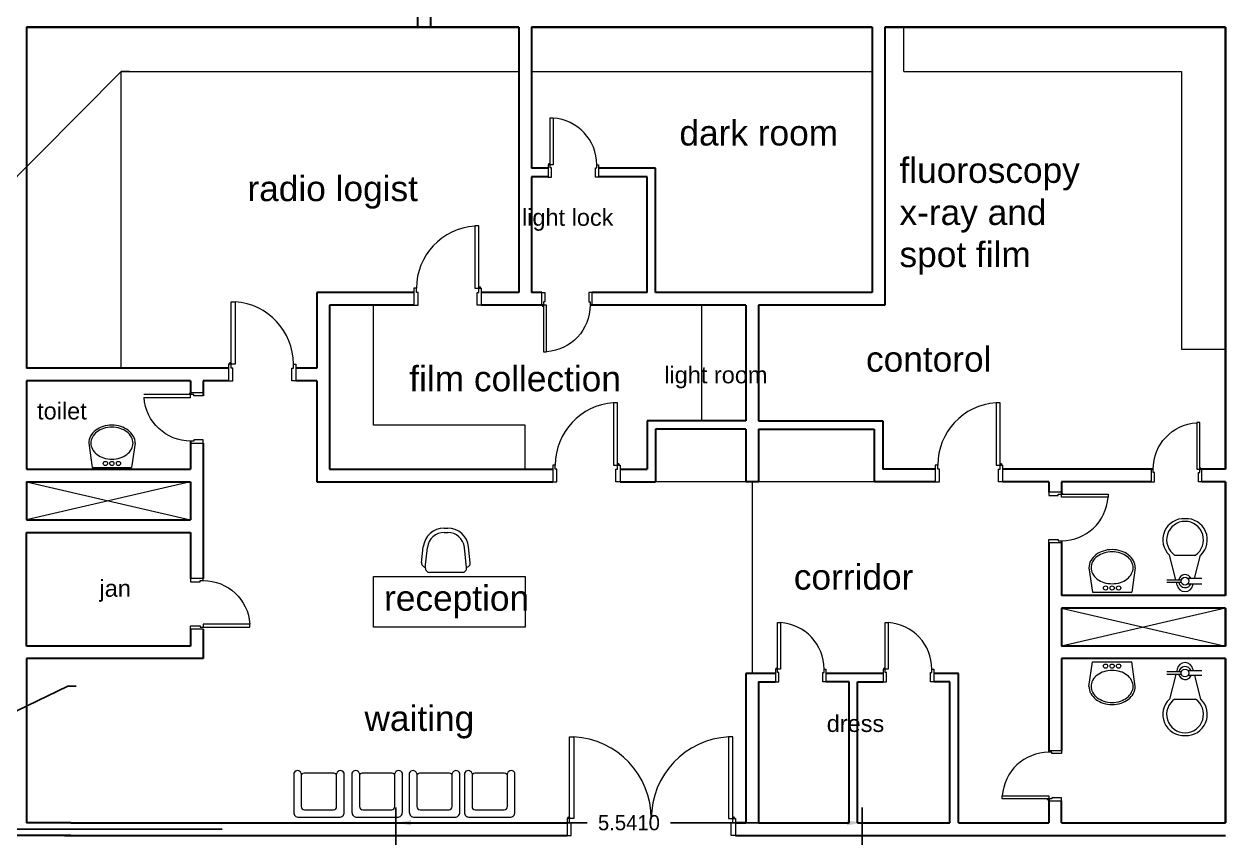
# Model space of a CAD drawing. Extents: x -3767 to 3861, y 250 to 646.
# Drawn here: x 79.85 to 94.2, y 358.1 to 367.76 of the extents above; entities that cross this region are included whole.
import ezdxf
from ezdxf import colors
from ezdxf.entities.mleader import LeaderData, LeaderLine
from ezdxf.math import Vec2, Vec3

# ---------------------------------------------------------------- set-up
doc = ezdxf.new("R2010")
doc.units = 0
doc.header["$LTSCALE"] = 0.15
doc.layers.get('Defpoints').update_dxf_attribs({"color": 252})
for name, color, linetype, lineweight in [('0 criticalllllll', 4, 'Continuous', 13), ('anal', 252, 'Continuous', 20), ('DOOR', 252, 'Continuous', 20), ('FIXT', 252, 'Continuous', 9), ('FUR', 252, 'Continuous', 9), ('wall', 252, 'Continuous', 30), ('WC', 252, 'Continuous', 9)]:
    doc.layers.add(name, color=color, linetype=linetype, lineweight=lineweight)
for name, color, linetype in [('0 sockets', 252, 'Continuous'), ('0 sound', 252, 'Continuous'), ('d1', 252, 'Continuous')]:
    doc.layers.add(name, color=color, linetype=linetype)
doc.dimstyles.get("Standard").update_dxf_attribs({"dimtxt": 0.18, "dimasz": 0.18, "dimexe": 0.18, "dimexo": 0.0625, "dimgap": 0.09, "dimtad": 0, "dimtih": 1, "dimtoh": 1, "dimdec": 4, "dimzin": 0, "dimdsep": 46, "dimtxsty": 'Standard', "dimcen": 0.09, "dimadec": 0, "dimazin": 0, "dimtfac": 1, "dimtdec": 4, "dimtofl": 0, "dimtmove": 0, "dimatfit": 3, "dimfxl": 1, "dimtolj": 1, "dimtzin": 0, "dimarcsym": 0})

# ---------------------------------------------------------------- blocks, each defined once
blk = doc.blocks.new('ARCH')
at = {"layer": 'anal'}
for p, q in [((90.3, 367.2), (90.3, 367.725)), ((81, 367.2), (85.725, 367.2)), ((81, 363.675), (81, 367.2)), ((85.875, 367.2), (89.925, 367.2)), ((90.3, 367.2), (93.6, 367.2)), ((93.6, 367.2), (93.6, 363.9)), ((87.9, 363.05), (87.9, 364.425)), ((93.6, 363.9), (94.125, 363.9)), ((81.825, 362.325), (79.875, 361.875)), ((79.875, 362.325), (81.825, 361.875)), ((88.5, 362.325), (88.5, 360.05)), ((84, 361.2), (85.8, 361.2)), ((84, 360.6), (84, 361.2)), ((85.8, 361.2), (85.8, 360.6)), ((94.125, 360.825), (92.175, 360.375)), ((92.175, 360.825), (94.125, 360.375)), ((85.8, 360.6), (84, 360.6)), ((77.4, 358.2), (82.2, 358.2)), ((82.2, 358.2), (77.4, 358.2))]:
    blk.add_line(p, q, dxfattribs=at)
at = {"layer": 'DOOR'}
for p, q in [((86.097, 366.093), (86.097, 366.648)), ((86.097, 366.648), (86.133, 366.648)), ((86.133, 366.648), (86.133, 366.093)), ((86.097, 366.093), (86.074, 366.093)), ((86.074, 366.093), (86.074, 365.943)), ((86.133, 366.093), (86.097, 366.093)), ((86.097, 366.056), (86.097, 366.093)), ((86.112, 366.056), (86.097, 366.056)), ((86.112, 365.943), (86.112, 366.056)), ((86.637, 365.943), (86.637, 366.056)), ((86.637, 366.056), (86.652, 366.056)), ((86.652, 366.093), (86.674, 366.093)), ((86.652, 366.056), (86.652, 366.093)), ((86.674, 366.093), (86.674, 365.943)), ((86.074, 365.943), (86.112, 365.943)), ((86.674, 365.943), (86.637, 365.943)), ((85.997, 364.425), (85.997, 364.575)), ((85.997, 364.575), (86.034, 364.575)), ((86.034, 364.463), (86.019, 364.463)), ((86.019, 364.463), (86.019, 364.425)), ((86.034, 364.575), (86.034, 364.463)), ((86.597, 364.575), (86.559, 364.575)), ((86.559, 364.575), (86.559, 364.463)), ((86.559, 364.463), (86.574, 364.463)), ((86.574, 364.463), (86.574, 364.425)), ((86.597, 364.425), (86.597, 364.575)), ((86.019, 364.425), (85.997, 364.425)), ((86.019, 364.425), (86.019, 363.87)), ((86.055, 364.425), (86.019, 364.425)), ((86.055, 363.87), (86.055, 364.425)), ((86.574, 364.425), (86.597, 364.425)), ((86.019, 363.87), (86.055, 363.87)), ((81.825, 363.364), (81.27, 363.364)), ((81.27, 363.328), (81.825, 363.328)), ((81.825, 363.364), (81.825, 363.386)), ((81.825, 363.386), (81.975, 363.386)), ((81.825, 363.328), (81.825, 363.364)), ((81.862, 363.364), (81.825, 363.364)), ((81.862, 363.349), (81.862, 363.364)), ((81.975, 363.349), (81.862, 363.349)), ((81.975, 363.386), (81.975, 363.349)), ((93.819, 363.03), (93.783, 363.03)), ((93.783, 363.03), (93.783, 362.475)), ((93.819, 362.475), (93.819, 363.03)), ((81.825, 362.809), (81.825, 362.786)), ((81.862, 362.809), (81.825, 362.809)), ((81.825, 362.786), (81.975, 362.786)), ((81.975, 362.824), (81.862, 362.824)), ((81.862, 362.824), (81.862, 362.809)), ((81.975, 362.786), (81.975, 362.824)), ((93.264, 362.475), (93.241, 362.475)), ((93.241, 362.475), (93.241, 362.325)), ((93.264, 362.437), (93.264, 362.475)), ((93.279, 362.437), (93.264, 362.437)), ((93.279, 362.325), (93.279, 362.437)), ((93.783, 362.475), (93.819, 362.475)), ((93.804, 362.325), (93.804, 362.437)), ((93.804, 362.437), (93.819, 362.437)), ((93.819, 362.475), (93.841, 362.475)), ((93.819, 362.437), (93.819, 362.475)), ((93.841, 362.475), (93.841, 362.325)), ((93.241, 362.325), (93.279, 362.325)), ((93.841, 362.325), (93.804, 362.325)), ((92.175, 362.202), (92.025, 362.202)), ((92.025, 362.202), (92.025, 362.165)), ((92.025, 362.165), (92.137, 362.165)), ((92.137, 362.165), (92.137, 362.18)), ((92.137, 362.18), (92.175, 362.18)), ((92.175, 362.18), (92.175, 362.202)), ((92.175, 362.18), (92.73, 362.18)), ((92.175, 362.143), (92.175, 362.18)), ((92.73, 362.18), (92.73, 362.143)), ((92.73, 362.143), (92.175, 362.143)), ((92.025, 361.602), (92.025, 361.64)), ((92.025, 361.64), (92.137, 361.64)), ((92.175, 361.602), (92.025, 361.602)), ((92.137, 361.64), (92.137, 361.625)), ((92.137, 361.625), (92.175, 361.625)), ((92.175, 361.625), (92.175, 361.602)), ((81.975, 361.176), (81.825, 361.176)), ((81.825, 361.176), (81.825, 361.139)), ((81.937, 361.139), (81.937, 361.154)), ((81.937, 361.154), (81.975, 361.154)), ((81.975, 361.154), (81.975, 361.176)), ((81.825, 361.139), (81.937, 361.139)), ((81.825, 360.576), (81.825, 360.614)), ((81.825, 360.614), (81.937, 360.614)), ((81.975, 360.576), (81.825, 360.576)), ((81.937, 360.614), (81.937, 360.599)), ((81.937, 360.599), (81.975, 360.599)), ((82.53, 360.635), (81.975, 360.635)), ((81.975, 360.635), (81.975, 360.599)), ((81.975, 360.599), (82.53, 360.599)), ((81.975, 360.599), (81.975, 360.591)), ((82.53, 360.599), (82.53, 360.635)), ((88.799, 360.655), (88.835, 360.655)), ((88.799, 360.1), (88.799, 360.655)), ((88.835, 360.655), (88.835, 360.1)), ((90.08, 360.655), (90.116, 360.655)), ((90.08, 360.1), (90.08, 360.655)), ((90.116, 360.655), (90.116, 360.1)), ((88.776, 360.1), (88.776, 359.95)), ((88.799, 360.1), (88.776, 360.1)), ((88.799, 360.062), (88.799, 360.1)), ((88.835, 360.1), (88.799, 360.1)), ((88.814, 360.062), (88.799, 360.062)), ((88.814, 359.95), (88.814, 360.062)), ((89.339, 360.062), (89.354, 360.062)), ((89.339, 359.95), (89.339, 360.062)), ((89.354, 360.062), (89.354, 360.1)), ((89.354, 360.1), (89.376, 360.1)), ((89.376, 360.1), (89.376, 359.95)), ((90.057, 360.1), (90.057, 359.95)), ((90.08, 360.1), (90.057, 360.1)), ((90.08, 360.062), (90.08, 360.1)), ((90.116, 360.1), (90.08, 360.1)), ((90.095, 360.062), (90.08, 360.062)), ((90.095, 359.95), (90.095, 360.062)), ((90.62, 360.062), (90.635, 360.062)), ((90.62, 359.95), (90.62, 360.062)), ((90.635, 360.062), (90.635, 360.1)), ((90.635, 360.1), (90.657, 360.1)), ((90.657, 360.1), (90.657, 359.95)), ((88.776, 359.95), (88.814, 359.95)), ((89.376, 359.95), (89.339, 359.95)), ((90.057, 359.95), (90.095, 359.95)), ((90.657, 359.95), (90.62, 359.95)), ((92.025, 359.135), (92.175, 359.135)), ((92.025, 359.113), (92.025, 359.135)), ((92.175, 359.135), (92.175, 359.098)), ((92.062, 359.113), (92.025, 359.113)), ((92.062, 359.098), (92.062, 359.113)), ((92.175, 359.098), (92.062, 359.098)), ((91.47, 358.594), (92.025, 358.594)), ((91.47, 358.558), (91.47, 358.594)), ((92.025, 358.594), (92.025, 358.558)), ((92.062, 358.573), (92.062, 358.558)), ((92.175, 358.573), (92.062, 358.573)), ((92.175, 358.535), (92.175, 358.573)), ((92.025, 358.558), (91.47, 358.558)), ((92.062, 358.558), (92.025, 358.558)), ((92.025, 358.558), (92.025, 358.535)), ((92.025, 358.535), (92.175, 358.535))]:
    blk.add_line(p, q, dxfattribs=at)
for points in [[(85.249, 364.625), (85.249, 365.365), (85.201, 365.365), (85.201, 364.625)], [(84.509, 364.625), (84.479, 364.625), (84.479, 364.425), (84.529, 364.425), (84.529, 364.575), (84.509, 364.575)], [(85.249, 364.625), (85.279, 364.625), (85.279, 364.425), (85.229, 364.425), (85.229, 364.575), (85.249, 364.575)], [(82.306, 363.725), (82.306, 364.465), (82.354, 364.465), (82.354, 363.725)], [(82.306, 363.725), (82.276, 363.725), (82.276, 363.525), (82.326, 363.525), (82.326, 363.675), (82.306, 363.675)], [(83.046, 363.725), (83.076, 363.725), (83.076, 363.525), (83.026, 363.525), (83.026, 363.675), (83.046, 363.675)], [(86.899, 362.525), (86.899, 363.265), (86.851, 363.265), (86.851, 362.525)], [(91.445, 362.525), (91.445, 363.265), (91.397, 363.265), (91.397, 362.525)], [(86.159, 362.525), (86.129, 362.525), (86.129, 362.325), (86.179, 362.325), (86.179, 362.475), (86.159, 362.475)], [(86.899, 362.525), (86.929, 362.525), (86.929, 362.325), (86.879, 362.325), (86.879, 362.475), (86.899, 362.475)], [(90.705, 362.525), (90.675, 362.525), (90.675, 362.325), (90.725, 362.325), (90.725, 362.475), (90.705, 362.475)], [(91.445, 362.525), (91.475, 362.525), (91.475, 362.325), (91.425, 362.325), (91.425, 362.475), (91.445, 362.475)], [(86.329, 358.325), (86.329, 359.295), (86.379, 359.295), (86.379, 358.325)], [(88.269, 358.325), (88.269, 359.295), (88.219, 359.295), (88.219, 358.325)], [(86.329, 358.325), (86.299, 358.325), (86.299, 358.125), (86.349, 358.125), (86.349, 358.275), (86.329, 358.275)], [(88.269, 358.325), (88.299, 358.325), (88.299, 358.125), (88.249, 358.125), (88.249, 358.275), (88.269, 358.275)]]:
    blk.add_lwpolyline(points, close=True, dxfattribs=at)
for centre in [(85.259, 364.635), (82.296, 363.735), (86.909, 362.535), (91.455, 362.535), (86.319, 358.335), (88.279, 358.335)]:
    blk.add_circle(centre, 0.01, dxfattribs=at)
for centre, radius, start, end in [((85.249, 364.625), 0.74, 93.7231, 180), ((82.306, 363.725), 0.74, 0, 86.2769), ((86.899, 362.525), 0.74, 93.7231, 180), ((91.445, 362.525), 0.74, 93.7231, 180), ((86.329, 358.325), 0.971, 0, 87.0492), ((88.271, 358.325), 0.971, 92.9508, 180)]:
    blk.add_arc(centre, radius, start, end, dxfattribs=at)
for centre, major_axis, start_param, end_param in [((86.097, 366.093), (0.392, 0.392), 5.497787, 7.003603), ((86.089, 366.101), (0.0053, 0.0053), 5.497787, 11.780972), ((92.182, 362.187), (0.0053, 0.0053), 3.926991, 10.210176), ((92.175, 362.18), (-0.392, 0.392), 2.356194, 3.86201), ((88.799, 360.1), (-0.392, 0.392), 3.926991, 5.432806), ((90.08, 360.1), (-0.392, 0.392), 3.926991, 5.432806), ((88.791, 360.107), (0.0053, 0.0053), 5.497787, 11.780972), ((90.072, 360.107), (0.0053, 0.0053), 5.497787, 11.780972), ((92.025, 358.558), (-0.392, 0.392), -0.785398, 0.720417), ((92.017, 358.55), (0.0053, 0.0053), 0.785398, 7.068583)]:
    blk.add_ellipse(centre, major_axis=major_axis, ratio=1, start_param=start_param, end_param=end_param, dxfattribs=at)
at = {"layer": 'DOOR', "extrusion": (0, 0, -1)}
for centre, major_axis, start_param, end_param in [((86.012, 364.418), (-0.0053, 0.0053), 2.356194490190417, 8.639379797370003), ((86.019, 364.425), (-0.392, 0.392), 2.356194, 3.86201), ((81.825, 363.364), (0.392, 0.392), 2.356194, 3.86201), ((81.817, 363.371), (-0.0053, 0.0053), 3.926991, 10.210176), ((93.819, 362.475), (-0.392, 0.392), 5.497787, 7.003603), ((93.826, 362.482), (-0.0053, 0.0053), 5.497787, 11.780972), ((81.975, 360.599), (0.392, 0.392), -0.785398, 0.720417), ((81.982, 360.591), (-0.0053, 0.0053), 5.497787, 7.068583)]:
    blk.add_ellipse(centre, major_axis=major_axis, ratio=1, start_param=start_param, end_param=end_param, dxfattribs=at)
at = {"layer": 'FIXT'}
for p, q in [((84, 363), (84, 364.425)), ((85.8, 363), (84, 363)), ((85.8, 362.475), (85.8, 363)), ((80.614, 362.785), (80.655, 362.494)), ((81.164, 362.785), (81.123, 362.494)), ((80.655, 362.494), (81.123, 362.494)), ((89.95, 362.325), (87.35, 362.325)), ((92.502, 361.305), (92.543, 361.014)), ((93.052, 361.305), (93.011, 361.014)), ((92.543, 361.014), (93.011, 361.014)), ((92.502, 359.895), (92.543, 360.186)), ((92.543, 360.186), (93.011, 360.186)), ((93.052, 359.895), (93.011, 360.186))]:
    blk.add_line(p, q, dxfattribs=at)
for centre in [(80.812, 362.544), (80.889, 362.544), (80.967, 362.544), (92.699, 361.064), (92.777, 361.064), (92.854, 361.064), (92.699, 360.136), (92.777, 360.136), (92.854, 360.136)]:
    blk.add_circle(centre, 0.025, dxfattribs=at)
for centre, radius, start, end in [((80.785, 362.785), 0.171, 151.387, 180), ((80.835, 362.758), 0.228, 127.2098, 151.387), ((80.835, 362.758), 0.203, 127.2098, 151.387), ((80.868, 362.714), 0.282, 107.4592, 127.2098), ((80.868, 362.714), 0.257, 107.4592, 127.2098), ((80.889, 362.647), 0.353, 90, 107.4592), ((80.889, 362.647), 0.328, 90, 107.4592), ((80.889, 362.647), 0.353, 72.5408, 90), ((80.889, 362.647), 0.328, 72.5408, 90), ((80.911, 362.714), 0.257, 52.7902, 72.5408), ((80.911, 362.714), 0.282, 52.7902, 72.5408), ((80.943, 362.758), 0.203, 28.613, 52.7902), ((80.943, 362.758), 0.228, 28.613, 52.7902), ((80.994, 362.785), 0.171, 0, 28.613), ((80.785, 362.785), 0.146, 151.387, 180), ((80.785, 362.785), 0.146, 180, 208.613), ((80.994, 362.785), 0.146, 0, 28.613), ((80.994, 362.785), 0.146, 331.387, 360), ((80.835, 362.812), 0.203, 208.613, 232.7902), ((80.868, 362.855), 0.257, 232.7902, 252.5408), ((80.889, 362.923), 0.328, 252.5408, 270), ((80.889, 362.923), 0.328, 270, 287.4592), ((80.911, 362.855), 0.257, 287.4592, 307.2098), ((80.943, 362.812), 0.203, 307.2098, 331.387), ((92.723, 361.278), 0.228, 127.2098, 151.387), ((92.723, 361.278), 0.203, 127.2098, 151.387), ((92.755, 361.234), 0.282, 107.4592, 127.2098), ((92.755, 361.234), 0.257, 107.4592, 127.2098), ((92.777, 361.167), 0.353, 90, 107.4592), ((92.777, 361.167), 0.328, 90, 107.4592), ((92.777, 361.167), 0.353, 72.5408, 90), ((92.777, 361.167), 0.328, 72.5408, 90), ((92.798, 361.234), 0.257, 52.7902, 72.5408), ((92.798, 361.234), 0.282, 52.7902, 72.5408), ((92.831, 361.278), 0.203, 28.613, 52.7902), ((92.831, 361.278), 0.228, 28.613, 52.7902), ((92.672, 361.305), 0.171, 151.387, 180), ((92.672, 361.305), 0.146, 151.387, 180), ((92.672, 361.305), 0.146, 180, 208.613), ((92.881, 361.305), 0.146, 0, 28.613), ((92.881, 361.305), 0.146, 331.387, 360), ((92.881, 361.305), 0.171, 0, 28.613), ((92.723, 361.332), 0.203, 208.613, 232.7902), ((92.755, 361.375), 0.257, 232.7902, 252.5408), ((92.798, 361.375), 0.257, 287.4592, 307.2098), ((92.831, 361.332), 0.203, 307.2098, 331.387), ((92.777, 361.443), 0.328, 252.5408, 270), ((92.777, 361.443), 0.328, 270, 287.4592), ((92.723, 359.868), 0.203, 127.2098, 151.387), ((92.755, 359.825), 0.257, 107.4592, 127.2098), ((92.777, 359.757), 0.328, 90, 107.4592), ((92.777, 359.757), 0.328, 72.5408, 90), ((92.798, 359.825), 0.257, 52.7902, 72.5408), ((92.831, 359.868), 0.203, 28.613, 52.7902), ((92.672, 359.895), 0.171, 180, 208.613), ((92.672, 359.895), 0.146, 151.387, 180), ((92.672, 359.895), 0.146, 180, 208.613), ((92.881, 359.895), 0.146, 0, 28.613), ((92.881, 359.895), 0.146, 331.387, 360), ((92.881, 359.895), 0.171, 331.387, 360), ((92.723, 359.922), 0.228, 208.613, 232.7902), ((92.723, 359.922), 0.203, 208.613, 232.7902), ((92.755, 359.966), 0.282, 232.7902, 252.5408), ((92.755, 359.966), 0.257, 232.7902, 252.5408), ((92.777, 360.033), 0.328, 252.5408, 270), ((92.777, 360.033), 0.328, 270, 287.4592), ((92.798, 359.966), 0.257, 287.4592, 307.2098), ((92.798, 359.966), 0.282, 287.4592, 307.2098), ((92.831, 359.922), 0.203, 307.2098, 331.387), ((92.831, 359.922), 0.228, 307.2098, 331.387), ((92.777, 360.033), 0.353, 252.5408, 270), ((92.777, 360.033), 0.353, 270, 287.4592)]:
    blk.add_arc(centre, radius, start, end, dxfattribs=at)
at = {"layer": 'FUR'}
for p, q in [((84.839, 361.775), (84.88, 361.775)), ((84.839, 361.725), (84.88, 361.725)), ((84.57, 361.365), (84.59, 361.552)), ((84.614, 361.304), (84.64, 361.546)), ((85.105, 361.304), (85.078, 361.546)), ((85.148, 361.365), (85.128, 361.552)), ((85.055, 361.25), (84.664, 361.25)), ((83.05, 358.865), (83.05, 358.4)), ((83.14, 358.863), (83.14, 358.467)), ((83.515, 358.865), (83.185, 358.865)), ((83.56, 358.467), (83.56, 358.863)), ((83.65, 358.4), (83.65, 358.865)), ((83.742, 358.865), (83.742, 358.4)), ((83.832, 358.863), (83.832, 358.467)), ((84.207, 358.865), (83.877, 358.865)), ((84.252, 358.467), (84.252, 358.863)), ((84.342, 358.4), (84.342, 358.865)), ((84.424, 358.865), (84.424, 358.4)), ((84.514, 358.863), (84.514, 358.467)), ((84.889, 358.865), (84.559, 358.865)), ((84.934, 358.467), (84.934, 358.863)), ((85.024, 358.4), (85.024, 358.865)), ((85.079, 358.865), (85.079, 358.4)), ((85.169, 358.863), (85.169, 358.467)), ((85.544, 358.865), (85.214, 358.865)), ((85.589, 358.467), (85.589, 358.863)), ((85.679, 358.4), (85.679, 358.865)), ((83.178, 358.43), (83.523, 358.43)), ((83.87, 358.43), (84.215, 358.43)), ((84.551, 358.43), (84.896, 358.43)), ((85.207, 358.43), (85.552, 358.43)), ((83.11, 358.34), (83.59, 358.34)), ((83.802, 358.34), (84.282, 358.34)), ((84.484, 358.34), (84.964, 358.34)), ((85.139, 358.34), (85.619, 358.34))]:
    blk.add_line(p, q, dxfattribs=at)
for centre, radius, start, end in [((84.839, 361.525), 0.25, 90, 173.857), ((84.839, 361.525), 0.2, 90, 173.857), ((84.88, 361.525), 0.25, 6.143, 90), ((84.88, 361.525), 0.2, 6.143, 90), ((84.62, 361.36), 0.05, 173.857, 270), ((84.664, 361.3), 0.05, 175.0303, 270), ((85.055, 361.3), 0.05, 270, 4.9697), ((85.099, 361.36), 0.05, 270, 6.143)]:
    blk.add_arc(centre, radius, start, end, dxfattribs=at)
for centre, major_axis, start_param, end_param in [((83.095, 358.847), (-0.0339, 0.0339), 4.256093, 6.69338), ((83.185, 358.805), (-0.0424, 0.0424), -0.785398, 0.062664), ((83.515, 358.805), (0.0424, 0.0424), 6.220521, 7.068583), ((83.606, 358.847), (0.0339, 0.0339), 5.87299, 8.310278), ((83.787, 358.847), (-0.0339, 0.0339), 4.256093, 6.69338), ((83.877, 358.805), (-0.0424, 0.0424), -0.785398, 0.062664), ((84.207, 358.805), (0.0424, 0.0424), 6.220521, 7.068583), ((84.297, 358.847), (0.0339, 0.0339), 5.87299, 8.310278), ((84.468, 358.847), (-0.0339, 0.0339), 4.256093, 6.69338), ((84.559, 358.805), (-0.0424, 0.0424), -0.785398, 0.062664), ((84.889, 358.805), (0.0424, 0.0424), 6.220521, 7.068583), ((84.979, 358.847), (0.0339, 0.0339), 5.87299, 8.310278), ((85.124, 358.847), (-0.0339, 0.0339), 4.256093, 6.69338), ((85.214, 358.805), (-0.0424, 0.0424), -0.785398, 0.062664), ((85.544, 358.805), (0.0424, 0.0424), 6.220521, 7.068583), ((85.635, 358.847), (0.0339, 0.0339), 5.87299, 8.310278), ((83.178, 358.467), (0.0265, 0.0265), 2.356194, 3.926991), ((83.523, 358.467), (-0.0265, 0.0265), 2.356194, 3.926991), ((83.87, 358.467), (0.0265, 0.0265), 2.356194, 3.926991), ((84.215, 358.467), (-0.0265, 0.0265), 2.356194, 3.926991), ((84.551, 358.467), (0.0265, 0.0265), 2.356194, 3.926991), ((84.896, 358.467), (-0.0265, 0.0265), 2.356194, 3.926991), ((85.207, 358.467), (0.0265, 0.0265), 2.356194, 3.926991), ((85.552, 358.467), (-0.0265, 0.0265), 2.356194, 3.926991), ((83.11, 358.4), (0.0424, 0.0424), 2.356194, 3.926991), ((83.59, 358.4), (-0.0424, 0.0424), 2.356194, 3.926991), ((83.802, 358.4), (0.0424, 0.0424), 2.356194, 3.926991), ((84.282, 358.4), (-0.0424, 0.0424), 2.356194, 3.926991), ((84.484, 358.4), (0.0424, 0.0424), 2.356194, 3.926991), ((84.964, 358.4), (-0.0424, 0.0424), 2.356194, 3.926991), ((85.139, 358.4), (0.0424, 0.0424), 2.356194, 3.926991), ((85.619, 358.4), (-0.0424, 0.0424), 2.356194, 3.926991)]:
    blk.add_ellipse(centre, major_axis=major_axis, ratio=1, start_param=start_param, end_param=end_param, dxfattribs=at)
at = {"layer": 'wall'}
for p, q in [((84.525, 367.725), (84.525, 374.925)), ((84.675, 372.525), (84.675, 367.725)), ((80.925, 367.725), (79.875, 367.725)), ((79.875, 367.725), (85.725, 367.725)), ((79.875, 367.725), (79.875, 363.675)), ((84.675, 367.725), (80.925, 367.725)), ((85.725, 367.725), (84.525, 367.725)), ((85.725, 367.725), (84.675, 367.725)), ((85.725, 367.725), (84.675, 367.725)), ((85.725, 367.725), (85.725, 364.575)), ((89.475, 367.725), (85.875, 367.725)), ((89.925, 367.725), (85.875, 367.725)), ((85.875, 367.725), (89.925, 367.725)), ((85.875, 367.725), (85.875, 366.05)), ((89.925, 367.725), (85.875, 367.725)), ((89.925, 367.725), (89.925, 364.575)), ((91.875, 367.725), (90.075, 367.725)), ((94.125, 367.725), (90.075, 367.725)), ((90.075, 367.725), (94.125, 367.725)), ((90.075, 367.725), (90.075, 364.425)), ((90.075, 367.725), (91.725, 367.725)), ((94.125, 367.725), (94.125, 362.475)), ((94.125, 367.725), (94.125, 362.475)), ((94.125, 362.475), (94.125, 367.725)), ((94.125, 366.031), (94.125, 367.725)), ((94.125, 362.475), (94.125, 367.725)), ((86.074, 366.05), (85.875, 366.05)), ((87.35, 366.05), (86.674, 366.05)), ((87.35, 364.575), (87.35, 366.05)), ((86.074, 365.95), (85.875, 365.95)), ((85.875, 365.95), (85.875, 364.575)), ((87.25, 365.95), (86.674, 365.95)), ((87.25, 364.575), (87.25, 365.95)), ((94.125, 366), (94.125, 362.475)), ((83.325, 364.575), (83.325, 363.675)), ((84.479, 364.575), (83.325, 364.575)), ((85.725, 364.575), (85.279, 364.575)), ((85.997, 364.575), (85.875, 364.575)), ((87.25, 364.575), (86.597, 364.575)), ((89.925, 364.575), (87.35, 364.575)), ((83.475, 364.425), (83.475, 362.475)), ((84.479, 364.425), (83.475, 364.425)), ((85.8, 364.425), (85.279, 364.425)), ((86.01, 364.425), (85.8, 364.425)), ((88.425, 364.425), (86.574, 364.425)), ((88.425, 364.425), (88.425, 363.05)), ((88.575, 364.425), (88.575, 363.05)), ((90.075, 364.425), (88.575, 364.425)), ((82.276, 363.675), (79.875, 363.675)), ((83.325, 363.675), (83.076, 363.675)), ((94.125, 362.475), (94.125, 363.6)), ((79.875, 363.525), (79.875, 363.375)), ((81.825, 363.525), (79.875, 363.525)), ((81.825, 363.525), (81.825, 363.371)), ((81.975, 363.525), (81.975, 363.349)), ((82.276, 363.525), (81.975, 363.525)), ((83.325, 363.525), (83.076, 363.525)), ((83.325, 363.525), (83.325, 362.325)), ((79.875, 363.375), (79.875, 362.475)), ((88.425, 363.05), (87.25, 363.05)), ((87.25, 363.05), (87.25, 362.475)), ((88.575, 363.05), (90.05, 363.05)), ((90.05, 363.05), (90.05, 362.475)), ((88.425, 362.95), (87.35, 362.95)), ((87.35, 362.95), (87.35, 362.325)), ((88.425, 362.95), (88.425, 362.325)), ((88.575, 362.95), (88.575, 362.325)), ((88.575, 362.95), (89.95, 362.95)), ((89.95, 362.95), (89.95, 362.325)), ((81.825, 362.809), (81.825, 362.475)), ((81.975, 362.786), (81.975, 361.176)), ((79.875, 362.475), (81.825, 362.475)), ((83.475, 362.475), (86.129, 362.475)), ((86.929, 362.475), (87.25, 362.475)), ((90.675, 362.475), (90.05, 362.475)), ((93.263, 362.475), (91.475, 362.475)), ((94.125, 362.475), (93.825, 362.475)), ((79.875, 362.325), (79.875, 361.875)), ((79.875, 362.325), (81.825, 362.325)), ((81.825, 362.325), (81.825, 361.875)), ((83.325, 362.325), (86.129, 362.325)), ((86.929, 362.325), (87.35, 362.325)), ((88.575, 362.325), (88.425, 362.325)), ((90.675, 362.325), (89.95, 362.325)), ((92.025, 362.325), (91.475, 362.325)), ((92.025, 362.325), (92.025, 362.202)), ((92.175, 362.325), (92.175, 362.187)), ((93.241, 362.325), (92.175, 362.325)), ((94.125, 362.325), (93.841, 362.325)), ((94.125, 362.325), (94.125, 361.875)), ((94.125, 360.975), (94.125, 362.325)), ((94.125, 362.325), (94.125, 360.975)), ((94.125, 360.975), (94.125, 362.325)), ((94.125, 360.975), (94.125, 362.325)), ((79.875, 361.875), (81.825, 361.875)), ((79.875, 360.375), (79.875, 361.725)), ((79.875, 361.725), (81.825, 361.725)), ((81.825, 361.725), (81.825, 361.176)), ((92.025, 361.602), (92.025, 359.113)), ((92.175, 361.625), (92.175, 360.975)), ((94.125, 360.975), (92.175, 360.975)), ((92.175, 360.825), (92.175, 360.375)), ((94.125, 360.825), (92.175, 360.825)), ((94.125, 360.825), (94.125, 360.375)), ((94.125, 360.375), (94.125, 360.825)), ((94.125, 360.375), (94.125, 360.825)), ((81.825, 360.576), (81.825, 360.375)), ((81.975, 360.576), (81.975, 360.225)), ((81.825, 360.375), (79.875, 360.375)), ((94.125, 360.375), (92.175, 360.375)), ((79.875, 360.225), (79.875, 358.275)), ((81.975, 360.225), (79.875, 360.225)), ((94.125, 360.225), (92.175, 360.225)), ((92.175, 360.225), (92.175, 359.135)), ((94.125, 358.275), (94.125, 360.225)), ((94.125, 358.275), (94.125, 360.225)), ((94.125, 360.225), (94.125, 358.275)), ((94.125, 360.225), (94.125, 358.275)), ((88.777, 360.05), (88.425, 360.05)), ((88.425, 360.05), (88.425, 358.275)), ((90.057, 360.05), (89.376, 360.05)), ((90.95, 360.05), (90.657, 360.05)), ((90.95, 358.275), (90.95, 360.05)), ((88.575, 359.95), (88.575, 358.275)), ((88.575, 359.95), (88.776, 359.95)), ((89.65, 359.95), (89.376, 359.95)), ((89.65, 358.275), (89.65, 359.95)), ((89.75, 358.275), (89.75, 359.95)), ((89.75, 359.95), (90.057, 359.95)), ((90.85, 359.95), (90.657, 359.95)), ((90.85, 358.275), (90.85, 359.95)), ((94.125, 358.275), (94.125, 359.925)), ((92.025, 358.55), (92.025, 358.275)), ((92.175, 358.275), (92.175, 358.535)), ((80.4, 358.275), (79.875, 358.275)), ((80.4, 358.275), (86.299, 358.275)), ((84.675, 358.275), (86.299, 358.275)), ((88.425, 358.275), (88.299, 358.275)), ((88.299, 358.275), (88.425, 358.275)), ((88.575, 358.275), (89.65, 358.275)), ((88.575, 358.275), (89.65, 358.275)), ((89.75, 358.275), (90.85, 358.275)), ((89.75, 358.275), (90.85, 358.275)), ((90.95, 358.275), (92.025, 358.275)), ((90.95, 358.275), (92.025, 358.275)), ((92.175, 358.275), (94.125, 358.275)), ((92.175, 358.275), (94.125, 358.275)), ((80.4, 358.125), (73.899, 358.125)), ((80.325, 358.125), (86.299, 358.125)), ((84.525, 358.125), (86.299, 358.125)), ((88.299, 358.125), (94.125, 358.125)), ((88.299, 358.125), (89.325, 358.125)), ((89.475, 358.125), (94.125, 358.125))]:
    blk.add_line(p, q, dxfattribs=at)
at = {"layer": 'WC'}
for p, q in [((93.535, 361.162), (93.459, 361.455)), ((93.52, 361.455), (93.768, 361.455)), ((93.757, 361.177), (93.829, 361.455)), ((93.428, 361.161), (93.601, 361.161)), ((93.845, 361.177), (93.679, 361.177)), ((93.601, 361.13), (93.428, 361.13)), ((93.551, 361.099), (93.543, 361.131)), ((93.678, 361.115), (93.845, 361.115)), ((93.737, 361.099), (93.741, 361.115)), ((93.601, 360.07), (93.428, 360.07)), ((93.428, 360.039), (93.601, 360.039)), ((93.535, 360.038), (93.459, 359.745)), ((93.551, 360.101), (93.543, 360.069)), ((93.678, 360.085), (93.845, 360.085)), ((93.845, 360.023), (93.679, 360.023)), ((93.737, 360.101), (93.741, 360.085)), ((93.757, 360.023), (93.829, 359.745)), ((93.52, 359.745), (93.768, 359.745))]:
    blk.add_line(p, q, dxfattribs=at)
for centre in [(93.644, 361.146), (93.644, 360.054)]:
    blk.add_circle(centre, 0.0463, dxfattribs=at)
for centre, radius, start, end in [((93.629, 361.638), 0.25, 86.62, 226.9828), ((93.659, 361.638), 0.25, 313.0172, 93.38), ((93.645, 361.636), 0.22, 90.3, 235.4946), ((93.643, 361.636), 0.22, 304.5054, 89.7), ((93.644, 361.146), 0.0772, 23.4137, 168.1237), ((93.644, 361.116), 0.0942, 190.3889, 349.6111), ((93.644, 361.146), 0.0772, 191.423, 337.1495), ((93.644, 360.084), 0.0942, 10.3889, 169.6111), ((93.644, 360.054), 0.0772, 22.8505, 168.577), ((93.644, 360.054), 0.0772, 191.8763, 336.5863), ((93.629, 359.562), 0.25, 133.0172, 273.38), ((93.645, 359.564), 0.22, 124.5054, 269.7), ((93.643, 359.564), 0.22, 270.3, 55.4946), ((93.659, 359.562), 0.25, 266.62, 46.9828)]:
    blk.add_arc(centre, radius, start, end, dxfattribs=at)
at = {"layer": 'd1', "width": 2.4256, "attachment_point": 1}
for s, insert, char_height in [('{\\fArial|b0|i0|c0|p34;dark room}', (87.634, 366.621), 0.3), ('{\\fArial|b0|i0|c0|p34;fluoroscopy x-ray and spot film}', (90.25, 366.177), 0.3), ('{\\fArial|b0|i0|c0|p34;radio logist}', (82.5, 365.96), 0.3), ('{\\fArial|b0|i0|c0|p34;light lock}', (85.763, 365.567), 0.2), ('{\\fArial|b0|i0|c0|p34;contorol}', (89.852, 363.933), 0.3), ('{\\fArial|b0|i0|c0|p34;film collection}', (84.424, 363.701), 0.3), ('{\\fArial|b0|i0|c0|p34;light room}', (87.454, 363.696), 0.2), ('{\\fArial|b0|i0|c0|p34;toilet}', (80, 363.267), 0.2), ('{\\fArial|b0|i0|c0|p34;corridor}', (88.994, 361.345), 0.3), ('{\\fArial|b0|i0|c0|p34;jan}', (80.742, 361.16), 0.2), ('{\\fArial|b0|i0|c0|p34;reception}', (84.124, 361.094), 0.3), ('{\\fArial|b0|i0|c0|p34;waiting}', (83.891, 359.666), 0.3), ('{\\fArial|b0|i0|c0|p34;dress}', (89.385, 359.554), 0.2)]:
    blk.add_mtext(s, dxfattribs=dict(at, insert=insert, char_height=char_height))
blk = doc.blocks.new('*D104')
at = {"layer": '0 sound', "color": 0, "lineweight": -2, "transparency": 16777216}
for p, q in [((84.264, 357.589), (84.264, 358.455)), ((89.805, 357.553), (89.805, 358.455)), ((84.444, 358.275), (86.539, 358.275)), ((89.625, 358.275), (87.529, 358.275))]:
    blk.add_line(p, q, dxfattribs=at)
at = {"layer": '0 sound', "color": 0, "transparency": 16777216}
for points in [[(84.444, 358.305), (84.444, 358.245), (84.264, 358.275)], [(89.625, 358.305), (89.625, 358.245), (89.805, 358.275)]]:
    blk.add_solid(points, dxfattribs=at)
at = {"layer": 'Defpoints', "color": 0, "transparency": 16777216}
for p in [(89.805, 358.275), (84.264, 357.526), (89.805, 357.49)]:
    blk.add_point(p, dxfattribs=at)
at = {"layer": '0 sound', "color": 0, "transparency": 16777216, "insert": (87.034, 358.275), "char_height": 0.18, "attachment_point": 5}
blk.add_mtext('\\A1;5.5410', dxfattribs=at)

msp = doc.modelspace()

# ---------------------------------------------------------------- block references
at = {"layer": '0 sockets', "color": 3}
msp.add_blockref('ARCH', (0, 0), dxfattribs=at)

# ---------------------------------------------------------------- dimensions: what is measured, and where the dimension line sits
at = {"layer": '0 sound', "color": 6}
dim = msp.add_linear_dim(base=(89.80489, 358.275), p1=(84.26385, 357.52645), p2=(89.80489, 357.49012), dimstyle='Standard', dxfattribs=at)
dim.commit()
dim.dimension.update_dxf_attribs({"geometry": '*D104', "text_midpoint": (87.03437, 358.275)})

# ---------------------------------------------------------------- leaders
at = {"layer": '0 criticalllllll', "color": 4}
ml = msp.add_multileader_mtext('Standard', dxfattribs=at)
ml.set_content('ZONE 02\\PUPVC CONDUIT 20 MM2\\P(2*1.5) MM2 CABLE\\PEXPOSED ABOVE FALSE CEILING\\PTYPICAL', color=6)
ml.set_leader_properties()
ml.build(insert=Vec2(0, 0))
ml.multileader.update_dxf_attribs({"text_right_attachment_type": 6, "dogleg_length": 0.1, "arrow_head_size": 0.2})
ctx = ml.context
ctx.base_point, ctx.char_height, ctx.arrow_head_size, ctx.landing_gap_size = Vec3(18.79192, 363.50519), 0.1, 0.2, 0.02
ctx.right_attachment = 6
notes = []
notes.append((ctx, [(0, (1, 1, 0), (18.69192, 363.50519), (1, 0), 0.1, [(0, [(16.20959, 368.0664)], 0, [])])]))
ctx.mtext.insert, ctx.mtext.width, ctx.mtext.flow_direction = Vec3(18.81192, 363.55519), 3780, 5
ml = msp.add_multileader_mtext('Standard', dxfattribs=at)
ml.set_content('ZONE 02\\PUPVC CONDUIT 20 MM2\\P(2*1.5) MM2 CABLE\\PEXPOSED ABOVE FALSE CEILING\\PTYPICAL', color=6)
ml.set_leader_properties()
ml.build(insert=Vec2(0, 0))
ml.multileader.update_dxf_attribs({"text_right_attachment_type": 6, "dogleg_length": 0.1, "arrow_head_size": 0.2})
ctx = ml.context
ctx.base_point, ctx.char_height, ctx.arrow_head_size, ctx.landing_gap_size = Vec3(23.54158, 363.50519), 0.1, 0.2, 0.02
ctx.right_attachment = 6
notes.append((ctx, [(0, (1, 1, 0), (23.44158, 363.50519), (1, 0), 0.1, [(0, [(20.84785, 368.1664)], 0, [])])]))
ctx.mtext.insert, ctx.mtext.width, ctx.mtext.flow_direction = Vec3(23.56158, 363.55519), 3780, 5
ml = msp.add_multileader_mtext('Standard', dxfattribs=at)
ml.set_content('ZONE 02\\PUPVC CONDUIT 20 MM2\\P(2*1.5) MM2 CABLE\\PEXPOSED ABOVE FALSE CEILING\\PTYPICAL', color=6)
ml.set_leader_properties()
ml.build(insert=Vec2(0, 0))
ml.multileader.update_dxf_attribs({"text_right_attachment_type": 6, "dogleg_length": 0.1, "arrow_head_size": 0.2})
ctx = ml.context
ctx.base_point, ctx.char_height, ctx.arrow_head_size, ctx.landing_gap_size = Vec3(81.1, 367.2), 0.1, 0.2, 0.02
ctx.right_attachment = 6
notes.append((ctx, [(0, (1, 1, 0), (81, 367.2), (1, 0), 0.1, [(0, [(78.45694, 364.63954)], 0, [])])]))
ctx.mtext.insert, ctx.mtext.width, ctx.mtext.flow_direction = Vec3(81.12, 367.25), 3780, 5
ml = msp.add_multileader_mtext('Standard', dxfattribs=at)
ml.set_content('ZONE 02\\PUPVC CONDUIT 20 MM2\\P(2*1.5) MM2 CABLE\\PEXPOSED ABOVE FALSE CEILING\\PTYPICAL', color=6)
ml.set_leader_properties()
ml.build(insert=Vec2(0, 0))
ml.multileader.update_dxf_attribs({"text_right_attachment_type": 6, "dogleg_length": 0.1, "arrow_head_size": 0.2})
ctx = ml.context
ctx.base_point, ctx.char_height, ctx.arrow_head_size, ctx.landing_gap_size = Vec3(54.1, 364.4), 0.1, 0.2, 0.02
ctx.right_attachment = 6
notes.append((ctx, [(0, (1, 1, 0), (54, 364.4), (1, 0), 0.1, [(0, [(51.26832, 365.75659)], 0, [])])]))
ctx.mtext.insert, ctx.mtext.width, ctx.mtext.flow_direction = Vec3(54.12, 364.45), 3780, 5
ml = msp.add_multileader_mtext('Standard', dxfattribs=at)
ml.set_content('ZONE 02\\PUPVC CONDUIT 20 MM2\\P(2*1.5) MM2 CABLE\\PEXPOSED ABOVE FALSE CEILING\\PTYPICAL', color=6)
ml.set_leader_properties()
ml.build(insert=Vec2(0, 0))
ml.multileader.update_dxf_attribs({"text_right_attachment_type": 6, "dogleg_length": 0.1, "arrow_head_size": 0.2})
ctx = ml.context
ctx.base_point, ctx.char_height, ctx.arrow_head_size, ctx.landing_gap_size = Vec3(18.22021, 360.99174), 0.1, 0.2, 0.02
ctx.right_attachment = 6
notes.append((ctx, [(0, (1, 1, 0), (18.12021, 360.99174), (1, 0), 0.1, [(0, [(16.10959, 362.68586)], 0, [])])]))
ctx.mtext.insert, ctx.mtext.width, ctx.mtext.flow_direction = Vec3(18.24021, 361.04174), 3780, 5
ml = msp.add_multileader_mtext('Standard', dxfattribs=at)
ml.set_content('ZONE 02\\PUPVC CONDUIT 20 MM2\\P(2*1.5) MM2 CABLE\\PEXPOSED ABOVE FALSE CEILING\\PTYPICAL', color=6)
ml.set_leader_properties()
ml.build(insert=Vec2(0, 0))
ml.multileader.update_dxf_attribs({"text_right_attachment_type": 6, "dogleg_length": 0.1, "arrow_head_size": 0.2})
ctx = ml.context
ctx.base_point, ctx.char_height, ctx.arrow_head_size, ctx.landing_gap_size = Vec3(80.46453, 359.89684), 0.1, 0.2, 0.02
ctx.right_attachment = 6
notes.append((ctx, [(0, (1, 1, 0), (80.36453, 359.89684), (1, 0), 0.1, [(0, [(78.43031, 358.9628)], 0, [])])]))
ctx.mtext.insert, ctx.mtext.width, ctx.mtext.flow_direction = Vec3(80.48453, 359.94684), 3780, 5
for ctx, leaders in notes:
    for number, flags, end, landing, length, lines in leaders:
        leader = LeaderData()
        leader.index, (leader.has_last_leader_line, leader.has_dogleg_vector, leader.attachment_direction) = number, flags
        leader.last_leader_point, leader.dogleg_vector, leader.dogleg_length = Vec3(end), Vec3(landing), length
        for number, points, colour, breaks in lines:
            line = LeaderLine()
            line.index, line.vertices, line.color, line.breaks = number, Vec3.list(points), colors.encode_raw_color(colour), breaks
            leader.lines.append(line)
        ctx.leaders.append(leader)

doc.saveas('drawing.dxf')
